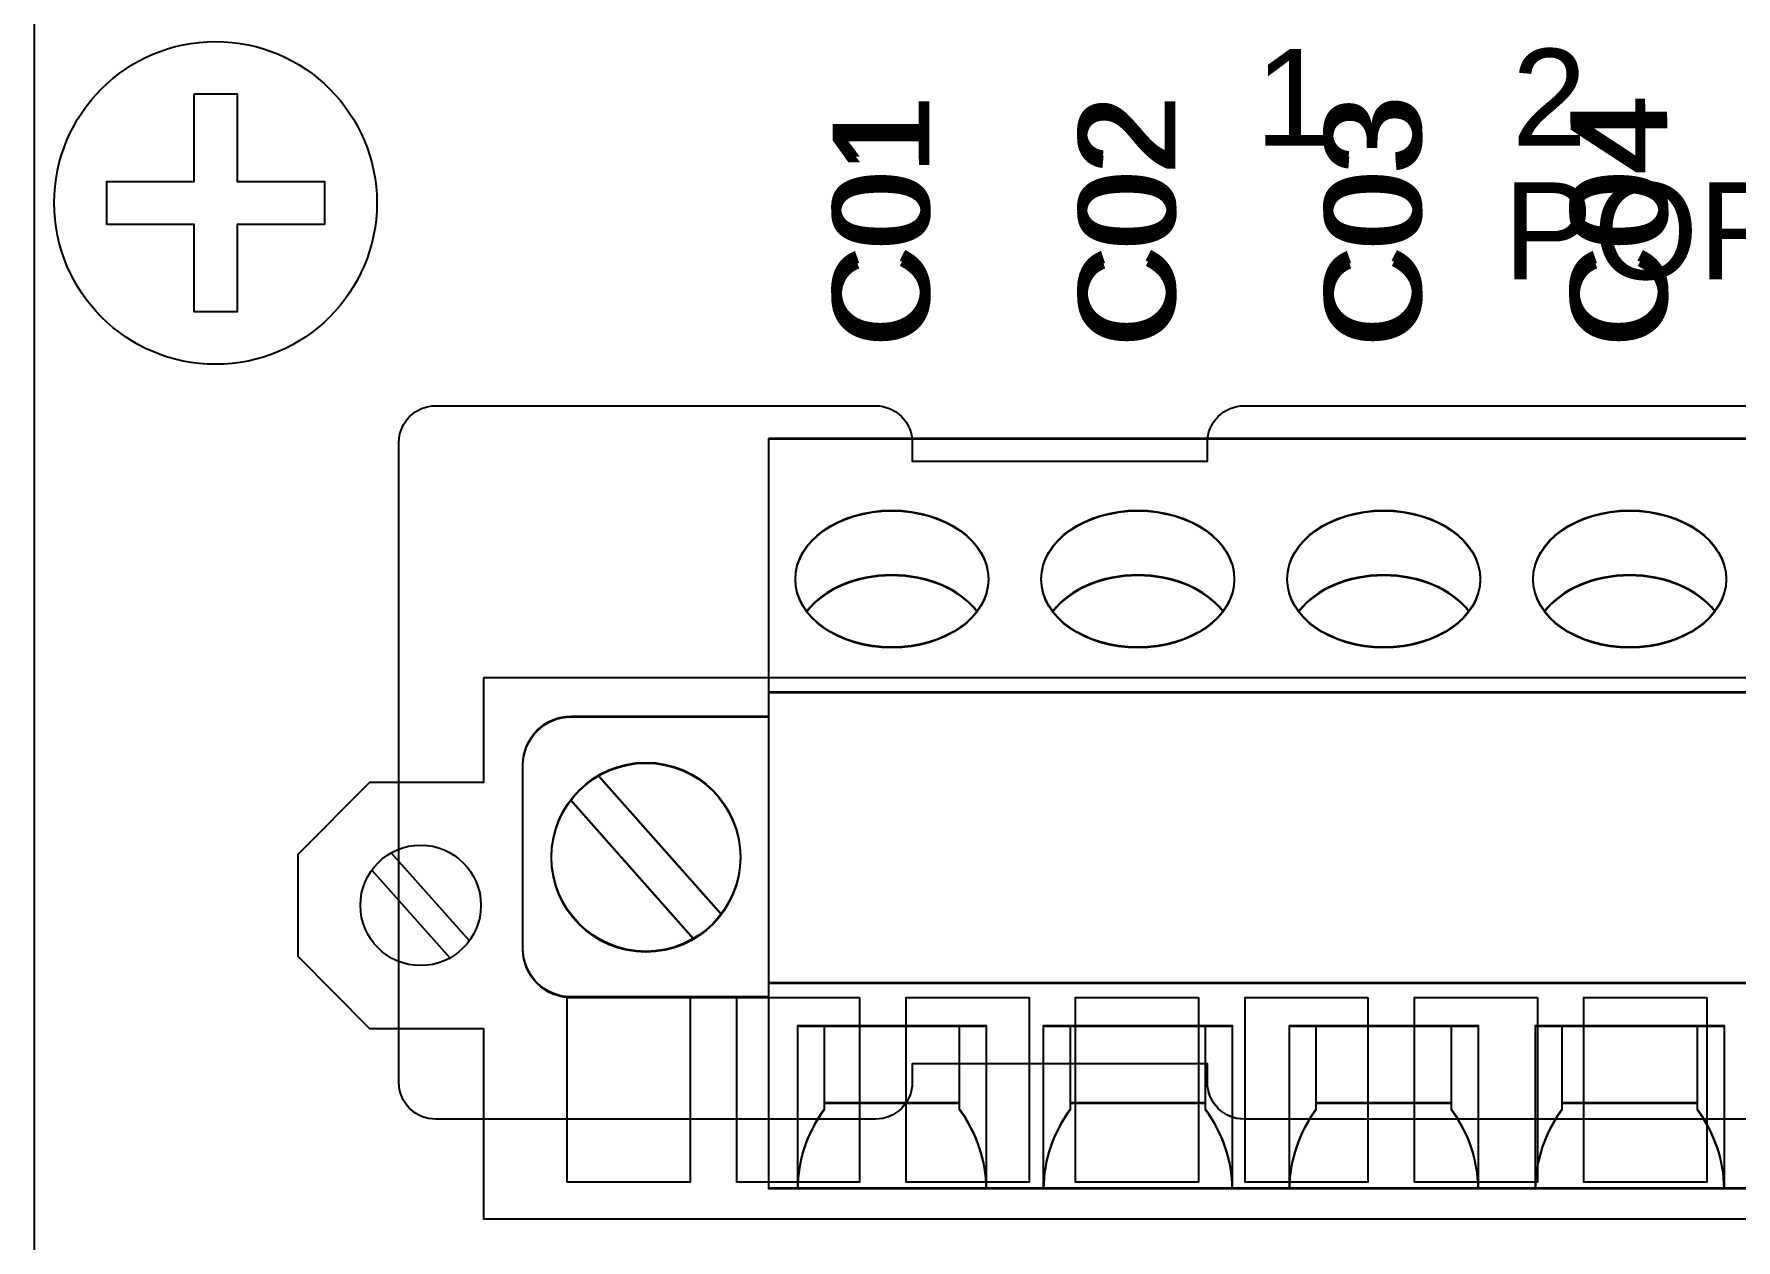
# Model space of a CAD drawing. Extents: x 0.5 to 23.7, y 0.2 to 17.2.
# Drawn here: x 17 to 18.384, y 4.67 to 5.651 of the extents above; entities that cross this region are included whole.
import ezdxf

# ---------------------------------------------------------------- set-up
doc = ezdxf.new("R2010")
doc.units = 0
doc.header["$MEASUREMENT"] = 0
for name, color, linetype in [('1_01__0-__EMPTY', 7, 'CONTINUOUS'), ('1_02__B-___3__DI___4__DO__', 7, 'CONTINUOUS'), ('1_03__1-___4__DI___4__DO__', 7, 'CONTINUOUS'), ('1_04__C-___4__DI___4__DO__', 7, 'CONTINUOUS'), ('1_05__6-___4__AI___4__AO', 7, 'CONTINUOUS'), ('1_06__A0__SERIAL_COMMUNICA', 7, 'CONTINUOUS'), ('1_07__3-___8__DI', 7, 'CONTINUOUS'), ('1_08__D-___4__DI___3__DO__', 7, 'CONTINUOUS'), ('2_01__0-__EMPTY', 7, 'CONTINUOUS'), ('2_02__B-___3__DI___4__DO__', 7, 'CONTINUOUS'), ('2_03__1-___4__DI___4__DO__', 7, 'CONTINUOUS'), ('2_04__C-___4__DI___4__DO__', 7, 'CONTINUOUS'), ('2_05__6-___4__AI____4__AO', 7, 'CONTINUOUS'), ('2_06__9-___10__RTD_INPUTS', 7, 'CONTINUOUS'), ('2_07__3-___8__DI', 7, 'CONTINUOUS'), ('2_08__D-___4__DI___3__DO__', 7, 'CONTINUOUS'), ('4_01__0-_A-__EMPTY____1__A', 7, 'CONTINUOUS'), ('4_02__B-_A-___3__DI___4__D', 7, 'CONTINUOUS'), ('4_03__1-_A-___4__DI___4__D', 7, 'CONTINUOUS'), ('4_04__C-_A-___4__DI___4__D', 7, 'CONTINUOUS'), ('4_05__6-_A-___4__AI____4__', 7, 'CONTINUOUS'), ('4_06__9-_A-___10__RTD_INPU', 7, 'CONTINUOUS'), ('4_07__3-_A-___8__DI____1__', 7, 'CONTINUOUS'), ('4_08__D-_A-___4__DI___3__D', 7, 'CONTINUOUS'), ('4_09__0-_7-__EMPTY____1__A', 7, 'CONTINUOUS'), ('4_10__B-_7-___3__DI___4__D', 7, 'CONTINUOUS'), ('4_11__1-_7-___4__DI___4__D', 7, 'CONTINUOUS'), ('4_12__C-_7-___4__DI___4__D', 7, 'CONTINUOUS'), ('4_13__6-_7-___4__AI____4__', 7, 'CONTINUOUS'), ('4_14__9-_7-___10__RTD_INPU', 7, 'CONTINUOUS'), ('4_15__3-_7-___8__DI____1__', 7, 'CONTINUOUS'), ('4_16__D-_7-___4__DI___3__D', 7, 'CONTINUOUS'), ('6_00____DWG', 7, 'CONTINUOUS')]:
    doc.layers.add(name, color=color, linetype=linetype)
doc.styles.add('ARIAL', font='arial.ttf')

msp = doc.modelspace()

# ---------------------------------------------------------------- linework, layer by layer
at = {"layer": '2_01__0-__EMPTY'}
msp.add_lwpolyline([(18.9493, 4.7687), (17.9841, 4.7687, -0.414214), (17.9542, 4.7986), (17.9542, 4.8137), (17.7142, 4.8137), (17.7142, 4.7986, -0.414214), (17.6843, 4.7687), (17.3266, 4.7687, -0.415132), (17.2967, 4.7986), (17.2967, 5.3188, -0.414214), (17.3266, 5.3487), (17.6843, 5.3487, -0.414214), (17.7142, 5.3188), (17.7142, 5.3037), (17.9542, 5.3037), (17.9542, 5.3188, -0.414214), (17.9841, 5.3487), (18.9493, 5.3487, -0.414214)], format="xyb", dxfattribs=at)
at = {"layer": '2_02__B-___3__DI___4__DO__'}
msp.add_lwpolyline([(17.5976, 5.3224), (19.1976, 5.3224), (19.1976, 4.7125), (17.5976, 4.7125)], close=True, dxfattribs=at)
for points in [[(17.5976, 5.1162), (19.1976, 5.1162)], [(17.4589, 5.0481), (17.5588, 4.9355)], [(17.5364, 4.9156), (17.4364, 5.0282)], [(19.1976, 4.8796), (17.5976, 4.8796)], [(17.6425, 4.7821), (17.7527, 4.7821)], [(17.8425, 4.7821), (17.9527, 4.7821)], [(18.0425, 4.7821), (18.1527, 4.7821)], [(18.2425, 4.7821), (18.3527, 4.7821)]]:
    msp.add_lwpolyline(points, dxfattribs=at)
for points in [[(17.5976, 4.868), (17.437, 4.868, -0.414214), (17.3976, 4.9074), (17.3976, 5.057, -0.414214), (17.437, 5.0963), (17.5976, 5.0963)], [(17.6425, 4.8449), (17.6425, 4.7765, 0.162335), (17.621, 4.7125), (17.621, 4.8449), (17.7744, 4.8449), (17.7744, 4.7125, 0.16083), (17.7527, 4.7765), (17.7527, 4.8449)], [(17.8425, 4.8449), (17.8425, 4.7765, 0.162335), (17.821, 4.7125), (17.821, 4.8449), (17.9744, 4.8449), (17.9744, 4.7125, 0.16083), (17.9527, 4.7765), (17.9527, 4.8449)], [(18.0425, 4.8449), (18.0425, 4.7765, 0.162335), (18.021, 4.7125), (18.021, 4.8449), (18.1744, 4.8449), (18.1744, 4.7125, 0.16083), (18.1527, 4.7765), (18.1527, 4.8449)], [(18.2425, 4.8449), (18.2425, 4.7765, 0.162335), (18.221, 4.7125), (18.221, 4.8449), (18.3744, 4.8449), (18.3744, 4.7125, 0.16083), (18.3527, 4.7765), (18.3527, 4.8449)]]:
    msp.add_lwpolyline(points, format="xyb", dxfattribs=at)
msp.add_circle((17.4976, 4.9819), 0.0768, dxfattribs=at)
for centre in [(17.6976, 5.208), (17.8976, 5.208), (18.0976, 5.208), (18.2976, 5.208)]:
    msp.add_ellipse(centre, major_axis=(-0.0785, 0), ratio=0.70953, dxfattribs=at)
for centre in [(17.6977, 5.1554), (17.8977, 5.1554), (18.0977, 5.1554), (18.2977, 5.1554)]:
    msp.add_ellipse(centre, major_axis=(-0.0785, 0), ratio=0.70953, start_param=3.63519, end_param=5.792431, dxfattribs=at)
at = {"layer": '2_03__1-___4__DI___4__DO__'}
msp.add_lwpolyline([(17.5976, 5.3218), (19.1976, 5.3218), (19.1976, 4.712), (17.5976, 4.712)], close=True, dxfattribs=at)
for points in [[(17.5976, 5.1156), (19.1976, 5.1156)], [(17.4589, 5.0476), (17.5588, 4.935)], [(17.5364, 4.9151), (17.4364, 5.0277)], [(19.1976, 4.879), (17.5976, 4.879)], [(17.6425, 4.7816), (17.7527, 4.7816)], [(17.8425, 4.7816), (17.9527, 4.7816)], [(18.0425, 4.7816), (18.1527, 4.7816)], [(18.2425, 4.7816), (18.3527, 4.7816)]]:
    msp.add_lwpolyline(points, dxfattribs=at)
for points in [[(17.5976, 4.8674), (17.437, 4.8674, -0.414214), (17.3976, 4.9068), (17.3976, 5.0564, -0.414214), (17.437, 5.0958), (17.5976, 5.0958)], [(17.6425, 4.8444), (17.6425, 4.776, 0.162335), (17.621, 4.712), (17.621, 4.8444), (17.7744, 4.8444), (17.7744, 4.712, 0.16083), (17.7527, 4.776), (17.7527, 4.8444)], [(17.8425, 4.8444), (17.8425, 4.776, 0.162335), (17.821, 4.712), (17.821, 4.8444), (17.9744, 4.8444), (17.9744, 4.712, 0.16083), (17.9527, 4.776), (17.9527, 4.8444)], [(18.0425, 4.8444), (18.0425, 4.776, 0.162335), (18.021, 4.712), (18.021, 4.8444), (18.1744, 4.8444), (18.1744, 4.712, 0.16083), (18.1527, 4.776), (18.1527, 4.8444)], [(18.2425, 4.8444), (18.2425, 4.776, 0.162335), (18.221, 4.712), (18.221, 4.8444), (18.3744, 4.8444), (18.3744, 4.712, 0.16083), (18.3527, 4.776), (18.3527, 4.8444)]]:
    msp.add_lwpolyline(points, format="xyb", dxfattribs=at)
msp.add_circle((17.4976, 4.9813), 0.0768, dxfattribs=at)
for centre in [(17.6976, 5.2075), (17.8976, 5.2075), (18.0976, 5.2075), (18.2976, 5.2075)]:
    msp.add_ellipse(centre, major_axis=(-0.0785, 0), ratio=0.70953, dxfattribs=at)
for centre in [(17.6977, 5.1549), (17.8977, 5.1549), (18.0977, 5.1549), (18.2977, 5.1549)]:
    msp.add_ellipse(centre, major_axis=(-0.0785, 0), ratio=0.70953, start_param=3.63519, end_param=5.792431, dxfattribs=at)
at = {"layer": '2_04__C-___4__DI___4__DO__'}
msp.add_lwpolyline([(17.5976, 5.3218), (19.1976, 5.3218), (19.1976, 4.712), (17.5976, 4.712)], close=True, dxfattribs=at)
for points in [[(17.5976, 5.1156), (19.1976, 5.1156)], [(17.4589, 5.0476), (17.5588, 4.935)], [(17.5364, 4.9151), (17.4364, 5.0277)], [(19.1976, 4.879), (17.5976, 4.879)], [(17.6425, 4.7816), (17.7527, 4.7816)], [(17.8425, 4.7816), (17.9527, 4.7816)], [(18.0425, 4.7816), (18.1527, 4.7816)], [(18.2425, 4.7816), (18.3527, 4.7816)]]:
    msp.add_lwpolyline(points, dxfattribs=at)
for points in [[(17.5976, 4.8674), (17.437, 4.8674, -0.414214), (17.3976, 4.9068), (17.3976, 5.0564, -0.414214), (17.437, 5.0958), (17.5976, 5.0958)], [(17.6425, 4.8444), (17.6425, 4.776, 0.162335), (17.621, 4.712), (17.621, 4.8444), (17.7744, 4.8444), (17.7744, 4.712, 0.16083), (17.7527, 4.776), (17.7527, 4.8444)], [(17.8425, 4.8444), (17.8425, 4.776, 0.162335), (17.821, 4.712), (17.821, 4.8444), (17.9744, 4.8444), (17.9744, 4.712, 0.16083), (17.9527, 4.776), (17.9527, 4.8444)], [(18.0425, 4.8444), (18.0425, 4.776, 0.162335), (18.021, 4.712), (18.021, 4.8444), (18.1744, 4.8444), (18.1744, 4.712, 0.16083), (18.1527, 4.776), (18.1527, 4.8444)], [(18.2425, 4.8444), (18.2425, 4.776, 0.162335), (18.221, 4.712), (18.221, 4.8444), (18.3744, 4.8444), (18.3744, 4.712, 0.16083), (18.3527, 4.776), (18.3527, 4.8444)]]:
    msp.add_lwpolyline(points, format="xyb", dxfattribs=at)
msp.add_circle((17.4976, 4.9813), 0.0768, dxfattribs=at)
for centre in [(17.6976, 5.2075), (17.8976, 5.2075), (18.0976, 5.2075), (18.2976, 5.2075)]:
    msp.add_ellipse(centre, major_axis=(-0.0785, 0), ratio=0.70953, dxfattribs=at)
for centre in [(17.6977, 5.1549), (17.8977, 5.1549), (18.0977, 5.1549), (18.2977, 5.1549)]:
    msp.add_ellipse(centre, major_axis=(-0.0785, 0), ratio=0.70953, start_param=3.63519, end_param=5.792431, dxfattribs=at)
at = {"layer": '2_05__6-___4__AI____4__AO'}
msp.add_lwpolyline([(17.5976, 5.3218), (19.1976, 5.3218), (19.1976, 4.712), (17.5976, 4.712)], close=True, dxfattribs=at)
for points in [[(17.5976, 5.1156), (19.1976, 5.1156)], [(17.4589, 5.0476), (17.5588, 4.935)], [(17.5364, 4.9151), (17.4364, 5.0277)], [(19.1976, 4.879), (17.5976, 4.879)], [(17.6425, 4.7816), (17.7527, 4.7816)], [(17.8425, 4.7816), (17.9527, 4.7816)], [(18.0425, 4.7816), (18.1527, 4.7816)], [(18.2425, 4.7816), (18.3527, 4.7816)]]:
    msp.add_lwpolyline(points, dxfattribs=at)
for points in [[(17.5976, 4.8674), (17.437, 4.8674, -0.414214), (17.3976, 4.9068), (17.3976, 5.0564, -0.414214), (17.437, 5.0958), (17.5976, 5.0958)], [(17.6425, 4.8444), (17.6425, 4.776, 0.162335), (17.621, 4.712), (17.621, 4.8444), (17.7744, 4.8444), (17.7744, 4.712, 0.16083), (17.7527, 4.776), (17.7527, 4.8444)], [(17.8425, 4.8444), (17.8425, 4.776, 0.162335), (17.821, 4.712), (17.821, 4.8444), (17.9744, 4.8444), (17.9744, 4.712, 0.16083), (17.9527, 4.776), (17.9527, 4.8444)], [(18.0425, 4.8444), (18.0425, 4.776, 0.162335), (18.021, 4.712), (18.021, 4.8444), (18.1744, 4.8444), (18.1744, 4.712, 0.16083), (18.1527, 4.776), (18.1527, 4.8444)], [(18.2425, 4.8444), (18.2425, 4.776, 0.162335), (18.221, 4.712), (18.221, 4.8444), (18.3744, 4.8444), (18.3744, 4.712, 0.16083), (18.3527, 4.776), (18.3527, 4.8444)]]:
    msp.add_lwpolyline(points, format="xyb", dxfattribs=at)
msp.add_circle((17.4976, 4.9813), 0.0768, dxfattribs=at)
for centre in [(17.6976, 5.2075), (17.8976, 5.2075), (18.0976, 5.2075), (18.2976, 5.2075)]:
    msp.add_ellipse(centre, major_axis=(-0.0785, 0), ratio=0.70953, dxfattribs=at)
for centre in [(17.6977, 5.1549), (17.8977, 5.1549), (18.0977, 5.1549), (18.2977, 5.1549)]:
    msp.add_ellipse(centre, major_axis=(-0.0785, 0), ratio=0.70953, start_param=3.63519, end_param=5.792431, dxfattribs=at)
at = {"layer": '2_06__9-___10__RTD_INPUTS'}
for points in [[(17.3654, 5.1275), (17.3654, 5.0425), (17.2729, 5.0425), (17.2144, 4.9839), (17.2144, 4.9011), (17.2729, 4.8425), (17.3654, 4.8425), (17.3654, 4.6875), (19.531, 4.6875), (19.531, 4.8425), (19.6234, 4.8425), (19.682, 4.9011), (19.682, 4.9839), (19.6234, 5.0425), (19.531, 5.0425), (19.531, 5.1275), (17.3654, 5.1275)], [(17.354, 4.9137), (17.2905, 4.9852)], [(17.2747, 4.9712), (17.3382, 4.8997)], [(17.5336, 4.8675), (17.5336, 4.7175), (17.4336, 4.7175), (17.4336, 4.8675), (17.5336, 4.8675)], [(17.6714, 4.8675), (17.6714, 4.7175), (17.5714, 4.7175), (17.5714, 4.8675), (17.6714, 4.8675)], [(17.8092, 4.8675), (17.8092, 4.7175), (17.7092, 4.7175), (17.7092, 4.8675), (17.8092, 4.8675)], [(17.947, 4.8675), (17.947, 4.7175), (17.847, 4.7175), (17.847, 4.8675), (17.947, 4.8675)], [(18.0848, 4.8675), (18.0848, 4.7175), (17.9848, 4.7175), (17.9848, 4.8675), (18.0848, 4.8675)], [(18.2226, 4.8675), (18.2226, 4.7175), (18.1226, 4.7175), (18.1226, 4.8675), (18.2226, 4.8675)], [(18.3604, 4.8675), (18.3604, 4.7175), (18.2604, 4.7175), (18.2604, 4.8675), (18.3604, 4.8675)]]:
    msp.add_lwpolyline(points, dxfattribs=at)
msp.add_circle((17.3144, 4.9425), 0.049, dxfattribs=at)
at = {"layer": '2_07__3-___8__DI'}
msp.add_lwpolyline([(17.5976, 5.3224), (19.1976, 5.3224), (19.1976, 4.7125), (17.5976, 4.7125)], close=True, dxfattribs=at)
for points in [[(17.5976, 5.1162), (19.1976, 5.1162)], [(17.4589, 5.0481), (17.5588, 4.9355)], [(17.5364, 4.9156), (17.4364, 5.0282)], [(19.1976, 4.8796), (17.5976, 4.8796)], [(17.6425, 4.7821), (17.7527, 4.7821)], [(17.8425, 4.7821), (17.9527, 4.7821)], [(18.0425, 4.7821), (18.1527, 4.7821)], [(18.2425, 4.7821), (18.3527, 4.7821)]]:
    msp.add_lwpolyline(points, dxfattribs=at)
for points in [[(17.5976, 4.868), (17.437, 4.868, -0.414214), (17.3976, 4.9074), (17.3976, 5.057, -0.414214), (17.437, 5.0963), (17.5976, 5.0963)], [(17.6425, 4.8449), (17.6425, 4.7765, 0.162335), (17.621, 4.7125), (17.621, 4.8449), (17.7744, 4.8449), (17.7744, 4.7125, 0.16083), (17.7527, 4.7765), (17.7527, 4.8449)], [(17.8425, 4.8449), (17.8425, 4.7765, 0.162335), (17.821, 4.7125), (17.821, 4.8449), (17.9744, 4.8449), (17.9744, 4.7125, 0.16083), (17.9527, 4.7765), (17.9527, 4.8449)], [(18.0425, 4.8449), (18.0425, 4.7765, 0.162335), (18.021, 4.7125), (18.021, 4.8449), (18.1744, 4.8449), (18.1744, 4.7125, 0.16083), (18.1527, 4.7765), (18.1527, 4.8449)], [(18.2425, 4.8449), (18.2425, 4.7765, 0.162335), (18.221, 4.7125), (18.221, 4.8449), (18.3744, 4.8449), (18.3744, 4.7125, 0.16083), (18.3527, 4.7765), (18.3527, 4.8449)]]:
    msp.add_lwpolyline(points, format="xyb", dxfattribs=at)
msp.add_circle((17.4976, 4.9819), 0.0768, dxfattribs=at)
for centre in [(17.6976, 5.208), (17.8976, 5.208), (18.0976, 5.208), (18.2976, 5.208)]:
    msp.add_ellipse(centre, major_axis=(-0.0785, 0), ratio=0.70953, dxfattribs=at)
for centre in [(17.6977, 5.1554), (17.8977, 5.1554), (18.0977, 5.1554), (18.2977, 5.1554)]:
    msp.add_ellipse(centre, major_axis=(-0.0785, 0), ratio=0.70953, start_param=3.63519, end_param=5.792431, dxfattribs=at)
at = {"layer": '2_08__D-___4__DI___3__DO__'}
msp.add_lwpolyline([(17.5976, 5.3218), (19.1976, 5.3218), (19.1976, 4.712), (17.5976, 4.712)], close=True, dxfattribs=at)
for points in [[(17.5976, 5.1156), (19.1976, 5.1156)], [(17.4589, 5.0476), (17.5588, 4.935)], [(17.5364, 4.9151), (17.4364, 5.0277)], [(19.1976, 4.879), (17.5976, 4.879)], [(17.6425, 4.7816), (17.7527, 4.7816)], [(17.8425, 4.7816), (17.9527, 4.7816)], [(18.0425, 4.7816), (18.1527, 4.7816)], [(18.2425, 4.7816), (18.3527, 4.7816)]]:
    msp.add_lwpolyline(points, dxfattribs=at)
for points in [[(17.5976, 4.8674), (17.437, 4.8674, -0.414214), (17.3976, 4.9068), (17.3976, 5.0564, -0.414214), (17.437, 5.0958), (17.5976, 5.0958)], [(17.6425, 4.8444), (17.6425, 4.776, 0.162335), (17.621, 4.712), (17.621, 4.8444), (17.7744, 4.8444), (17.7744, 4.712, 0.16083), (17.7527, 4.776), (17.7527, 4.8444)], [(17.8425, 4.8444), (17.8425, 4.776, 0.162335), (17.821, 4.712), (17.821, 4.8444), (17.9744, 4.8444), (17.9744, 4.712, 0.16083), (17.9527, 4.776), (17.9527, 4.8444)], [(18.0425, 4.8444), (18.0425, 4.776, 0.162335), (18.021, 4.712), (18.021, 4.8444), (18.1744, 4.8444), (18.1744, 4.712, 0.16083), (18.1527, 4.776), (18.1527, 4.8444)], [(18.2425, 4.8444), (18.2425, 4.776, 0.162335), (18.221, 4.712), (18.221, 4.8444), (18.3744, 4.8444), (18.3744, 4.712, 0.16083), (18.3527, 4.776), (18.3527, 4.8444)]]:
    msp.add_lwpolyline(points, format="xyb", dxfattribs=at)
msp.add_circle((17.4976, 4.9813), 0.0768, dxfattribs=at)
for centre in [(17.6976, 5.2075), (17.8976, 5.2075), (18.0976, 5.2075), (18.2976, 5.2075)]:
    msp.add_ellipse(centre, major_axis=(-0.0785, 0), ratio=0.70953, dxfattribs=at)
for centre in [(17.6977, 5.1549), (17.8977, 5.1549), (18.0977, 5.1549), (18.2977, 5.1549)]:
    msp.add_ellipse(centre, major_axis=(-0.0785, 0), ratio=0.70953, start_param=3.63519, end_param=5.792431, dxfattribs=at)
at = {"layer": '4_01__0-_A-__EMPTY____1__A'}
msp.add_lwpolyline([(18.9493, 4.7687), (17.9841, 4.7687, -0.414214), (17.9542, 4.7985), (17.9542, 4.8137), (17.7142, 4.8137), (17.7142, 4.7985, -0.414214), (17.6843, 4.7687), (17.3266, 4.7687, -0.415132), (17.2967, 4.7985), (17.2967, 5.3188, -0.414214), (17.3266, 5.3487), (17.6843, 5.3487, -0.414214), (17.7142, 5.3188), (17.7142, 5.3037), (17.9542, 5.3037), (17.9542, 5.3188, -0.414214), (17.9841, 5.3487), (18.9493, 5.3487, -0.414214)], format="xyb", dxfattribs=at)
at = {"layer": '4_02__B-_A-___3__DI___4__D'}
msp.add_lwpolyline([(17.5976, 5.3224), (19.1976, 5.3224), (19.1976, 4.7125), (17.5976, 4.7125)], close=True, dxfattribs=at)
for points in [[(17.5976, 5.1162), (19.1976, 5.1162)], [(17.4589, 5.0481), (17.5588, 4.9355)], [(17.5364, 4.9156), (17.4364, 5.0282)], [(19.1976, 4.8795), (17.5976, 4.8795)], [(17.6425, 4.7821), (17.7527, 4.7821)], [(17.8425, 4.7821), (17.9527, 4.7821)], [(18.0425, 4.7821), (18.1527, 4.7821)], [(18.2425, 4.7821), (18.3527, 4.7821)]]:
    msp.add_lwpolyline(points, dxfattribs=at)
for points in [[(17.5976, 4.868), (17.437, 4.868, -0.414214), (17.3976, 4.9073), (17.3976, 5.0569, -0.414214), (17.437, 5.0963), (17.5976, 5.0963)], [(17.6425, 4.8449), (17.6425, 4.7765, 0.162335), (17.621, 4.7125), (17.621, 4.8449), (17.7744, 4.8449), (17.7744, 4.7125, 0.16083), (17.7527, 4.7765), (17.7527, 4.8449)], [(17.8425, 4.8449), (17.8425, 4.7765, 0.162335), (17.821, 4.7125), (17.821, 4.8449), (17.9744, 4.8449), (17.9744, 4.7125, 0.16083), (17.9527, 4.7765), (17.9527, 4.8449)], [(18.0425, 4.8449), (18.0425, 4.7765, 0.162335), (18.021, 4.7125), (18.021, 4.8449), (18.1744, 4.8449), (18.1744, 4.7125, 0.16083), (18.1527, 4.7765), (18.1527, 4.8449)], [(18.2425, 4.8449), (18.2425, 4.7765, 0.162335), (18.221, 4.7125), (18.221, 4.8449), (18.3744, 4.8449), (18.3744, 4.7125, 0.16083), (18.3527, 4.7765), (18.3527, 4.8449)]]:
    msp.add_lwpolyline(points, format="xyb", dxfattribs=at)
msp.add_circle((17.4976, 4.9818), 0.0768, dxfattribs=at)
for centre in [(17.6976, 5.208), (17.8976, 5.208), (18.0976, 5.208), (18.2976, 5.208)]:
    msp.add_ellipse(centre, major_axis=(-0.0785, 0), ratio=0.70953, dxfattribs=at)
for centre in [(17.6977, 5.1554), (17.8977, 5.1554), (18.0977, 5.1554), (18.2977, 5.1554)]:
    msp.add_ellipse(centre, major_axis=(-0.0785, 0), ratio=0.70953, start_param=3.63519, end_param=5.792431, dxfattribs=at)
at = {"layer": '4_03__1-_A-___4__DI___4__D'}
msp.add_lwpolyline([(17.5976, 5.3224), (19.1976, 5.3224), (19.1976, 4.7125), (17.5976, 4.7125)], close=True, dxfattribs=at)
for points in [[(17.5976, 5.1162), (19.1976, 5.1162)], [(17.4589, 5.0481), (17.5588, 4.9355)], [(17.5364, 4.9156), (17.4364, 5.0282)], [(19.1976, 4.8795), (17.5976, 4.8795)], [(17.6425, 4.7821), (17.7527, 4.7821)], [(17.8425, 4.7821), (17.9527, 4.7821)], [(18.0425, 4.7821), (18.1527, 4.7821)], [(18.2425, 4.7821), (18.3527, 4.7821)]]:
    msp.add_lwpolyline(points, dxfattribs=at)
for points in [[(17.5976, 4.868), (17.437, 4.868, -0.414214), (17.3976, 4.9073), (17.3976, 5.0569, -0.414214), (17.437, 5.0963), (17.5976, 5.0963)], [(17.6425, 4.8449), (17.6425, 4.7765, 0.162335), (17.621, 4.7125), (17.621, 4.8449), (17.7744, 4.8449), (17.7744, 4.7125, 0.16083), (17.7527, 4.7765), (17.7527, 4.8449)], [(17.8425, 4.8449), (17.8425, 4.7765, 0.162335), (17.821, 4.7125), (17.821, 4.8449), (17.9744, 4.8449), (17.9744, 4.7125, 0.16083), (17.9527, 4.7765), (17.9527, 4.8449)], [(18.0425, 4.8449), (18.0425, 4.7765, 0.162335), (18.021, 4.7125), (18.021, 4.8449), (18.1744, 4.8449), (18.1744, 4.7125, 0.16083), (18.1527, 4.7765), (18.1527, 4.8449)], [(18.2425, 4.8449), (18.2425, 4.7765, 0.162335), (18.221, 4.7125), (18.221, 4.8449), (18.3744, 4.8449), (18.3744, 4.7125, 0.16083), (18.3527, 4.7765), (18.3527, 4.8449)]]:
    msp.add_lwpolyline(points, format="xyb", dxfattribs=at)
msp.add_circle((17.4976, 4.9818), 0.0768, dxfattribs=at)
for centre in [(17.6976, 5.208), (17.8976, 5.208), (18.0976, 5.208), (18.2976, 5.208)]:
    msp.add_ellipse(centre, major_axis=(-0.0785, 0), ratio=0.70953, dxfattribs=at)
for centre in [(17.6977, 5.1554), (17.8977, 5.1554), (18.0977, 5.1554), (18.2977, 5.1554)]:
    msp.add_ellipse(centre, major_axis=(-0.0785, 0), ratio=0.70953, start_param=3.63519, end_param=5.792431, dxfattribs=at)
at = {"layer": '4_04__C-_A-___4__DI___4__D'}
msp.add_lwpolyline([(17.5976, 5.3224), (19.1976, 5.3224), (19.1976, 4.7125), (17.5976, 4.7125)], close=True, dxfattribs=at)
for points in [[(17.5976, 5.1162), (19.1976, 5.1162)], [(17.4589, 5.0481), (17.5588, 4.9355)], [(17.5364, 4.9156), (17.4364, 5.0282)], [(19.1976, 4.8795), (17.5976, 4.8795)], [(17.6425, 4.7821), (17.7527, 4.7821)], [(17.8425, 4.7821), (17.9527, 4.7821)], [(18.0425, 4.7821), (18.1527, 4.7821)], [(18.2425, 4.7821), (18.3527, 4.7821)]]:
    msp.add_lwpolyline(points, dxfattribs=at)
for points in [[(17.5976, 4.868), (17.437, 4.868, -0.414214), (17.3976, 4.9073), (17.3976, 5.0569, -0.414214), (17.437, 5.0963), (17.5976, 5.0963)], [(17.6425, 4.8449), (17.6425, 4.7765, 0.162335), (17.621, 4.7125), (17.621, 4.8449), (17.7744, 4.8449), (17.7744, 4.7125, 0.16083), (17.7527, 4.7765), (17.7527, 4.8449)], [(17.8425, 4.8449), (17.8425, 4.7765, 0.162335), (17.821, 4.7125), (17.821, 4.8449), (17.9744, 4.8449), (17.9744, 4.7125, 0.16083), (17.9527, 4.7765), (17.9527, 4.8449)], [(18.0425, 4.8449), (18.0425, 4.7765, 0.162335), (18.021, 4.7125), (18.021, 4.8449), (18.1744, 4.8449), (18.1744, 4.7125, 0.16083), (18.1527, 4.7765), (18.1527, 4.8449)], [(18.2425, 4.8449), (18.2425, 4.7765, 0.162335), (18.221, 4.7125), (18.221, 4.8449), (18.3744, 4.8449), (18.3744, 4.7125, 0.16083), (18.3527, 4.7765), (18.3527, 4.8449)]]:
    msp.add_lwpolyline(points, format="xyb", dxfattribs=at)
msp.add_circle((17.4976, 4.9818), 0.0768, dxfattribs=at)
for centre in [(17.6976, 5.208), (17.8976, 5.208), (18.0976, 5.208), (18.2976, 5.208)]:
    msp.add_ellipse(centre, major_axis=(-0.0785, 0), ratio=0.70953, dxfattribs=at)
for centre in [(17.6977, 5.1554), (17.8977, 5.1554), (18.0977, 5.1554), (18.2977, 5.1554)]:
    msp.add_ellipse(centre, major_axis=(-0.0785, 0), ratio=0.70953, start_param=3.63519, end_param=5.792431, dxfattribs=at)
at = {"layer": '4_05__6-_A-___4__AI____4__'}
msp.add_lwpolyline([(17.5976, 5.3224), (19.1976, 5.3224), (19.1976, 4.7125), (17.5976, 4.7125)], close=True, dxfattribs=at)
for points in [[(17.5976, 5.1162), (19.1976, 5.1162)], [(17.4589, 5.0481), (17.5588, 4.9355)], [(17.5364, 4.9156), (17.4364, 5.0282)], [(19.1976, 4.8795), (17.5976, 4.8795)], [(17.6425, 4.7821), (17.7527, 4.7821)], [(17.8425, 4.7821), (17.9527, 4.7821)], [(18.0425, 4.7821), (18.1527, 4.7821)], [(18.2425, 4.7821), (18.3527, 4.7821)]]:
    msp.add_lwpolyline(points, dxfattribs=at)
for points in [[(17.5976, 4.868), (17.437, 4.868, -0.414214), (17.3976, 4.9073), (17.3976, 5.0569, -0.414214), (17.437, 5.0963), (17.5976, 5.0963)], [(17.6425, 4.8449), (17.6425, 4.7765, 0.162335), (17.621, 4.7125), (17.621, 4.8449), (17.7744, 4.8449), (17.7744, 4.7125, 0.16083), (17.7527, 4.7765), (17.7527, 4.8449)], [(17.8425, 4.8449), (17.8425, 4.7765, 0.162335), (17.821, 4.7125), (17.821, 4.8449), (17.9744, 4.8449), (17.9744, 4.7125, 0.16083), (17.9527, 4.7765), (17.9527, 4.8449)], [(18.0425, 4.8449), (18.0425, 4.7765, 0.162335), (18.021, 4.7125), (18.021, 4.8449), (18.1744, 4.8449), (18.1744, 4.7125, 0.16083), (18.1527, 4.7765), (18.1527, 4.8449)], [(18.2425, 4.8449), (18.2425, 4.7765, 0.162335), (18.221, 4.7125), (18.221, 4.8449), (18.3744, 4.8449), (18.3744, 4.7125, 0.16083), (18.3527, 4.7765), (18.3527, 4.8449)]]:
    msp.add_lwpolyline(points, format="xyb", dxfattribs=at)
msp.add_circle((17.4976, 4.9818), 0.0768, dxfattribs=at)
for centre in [(17.6976, 5.208), (17.8976, 5.208), (18.0976, 5.208), (18.2976, 5.208)]:
    msp.add_ellipse(centre, major_axis=(-0.0785, 0), ratio=0.70953, dxfattribs=at)
for centre in [(17.6977, 5.1554), (17.8977, 5.1554), (18.0977, 5.1554), (18.2977, 5.1554)]:
    msp.add_ellipse(centre, major_axis=(-0.0785, 0), ratio=0.70953, start_param=3.63519, end_param=5.792431, dxfattribs=at)
at = {"layer": '4_06__9-_A-___10__RTD_INPU'}
for points in [[(17.3654, 5.1275), (17.3654, 5.0425), (17.2729, 5.0425), (17.2144, 4.9839), (17.2144, 4.9011), (17.2729, 4.8425), (17.3654, 4.8425), (17.3654, 4.6875), (19.531, 4.6875), (19.531, 4.8425), (19.6234, 4.8425), (19.682, 4.9011), (19.682, 4.9839), (19.6234, 5.0425), (19.531, 5.0425), (19.531, 5.1275), (17.3654, 5.1275)], [(17.354, 4.9137), (17.2905, 4.9852)], [(17.2747, 4.9712), (17.3382, 4.8997)], [(17.5336, 4.8675), (17.5336, 4.7175), (17.4336, 4.7175), (17.4336, 4.8675), (17.5336, 4.8675)], [(17.6714, 4.8675), (17.6714, 4.7175), (17.5714, 4.7175), (17.5714, 4.8675), (17.6714, 4.8675)], [(17.8092, 4.8675), (17.8092, 4.7175), (17.7092, 4.7175), (17.7092, 4.8675), (17.8092, 4.8675)], [(17.947, 4.8675), (17.947, 4.7175), (17.847, 4.7175), (17.847, 4.8675), (17.947, 4.8675)], [(18.0848, 4.8675), (18.0848, 4.7175), (17.9848, 4.7175), (17.9848, 4.8675), (18.0848, 4.8675)], [(18.2226, 4.8675), (18.2226, 4.7175), (18.1226, 4.7175), (18.1226, 4.8675), (18.2226, 4.8675)], [(18.3604, 4.8675), (18.3604, 4.7175), (18.2604, 4.7175), (18.2604, 4.8675), (18.3604, 4.8675)]]:
    msp.add_lwpolyline(points, dxfattribs=at)
msp.add_circle((17.3144, 4.9425), 0.049, dxfattribs=at)
at = {"layer": '4_07__3-_A-___8__DI____1__'}
msp.add_lwpolyline([(17.5976, 5.3224), (19.1976, 5.3224), (19.1976, 4.7125), (17.5976, 4.7125)], close=True, dxfattribs=at)
for points in [[(17.5976, 5.1162), (19.1976, 5.1162)], [(17.4589, 5.0481), (17.5588, 4.9355)], [(17.5364, 4.9156), (17.4364, 5.0282)], [(19.1976, 4.8795), (17.5976, 4.8795)], [(17.6425, 4.7821), (17.7527, 4.7821)], [(17.8425, 4.7821), (17.9527, 4.7821)], [(18.0425, 4.7821), (18.1527, 4.7821)], [(18.2425, 4.7821), (18.3527, 4.7821)]]:
    msp.add_lwpolyline(points, dxfattribs=at)
for points in [[(17.5976, 4.868), (17.437, 4.868, -0.414214), (17.3976, 4.9073), (17.3976, 5.0569, -0.414214), (17.437, 5.0963), (17.5976, 5.0963)], [(17.6425, 4.8449), (17.6425, 4.7765, 0.162335), (17.621, 4.7125), (17.621, 4.8449), (17.7744, 4.8449), (17.7744, 4.7125, 0.16083), (17.7527, 4.7765), (17.7527, 4.8449)], [(17.8425, 4.8449), (17.8425, 4.7765, 0.162335), (17.821, 4.7125), (17.821, 4.8449), (17.9744, 4.8449), (17.9744, 4.7125, 0.16083), (17.9527, 4.7765), (17.9527, 4.8449)], [(18.0425, 4.8449), (18.0425, 4.7765, 0.162335), (18.021, 4.7125), (18.021, 4.8449), (18.1744, 4.8449), (18.1744, 4.7125, 0.16083), (18.1527, 4.7765), (18.1527, 4.8449)], [(18.2425, 4.8449), (18.2425, 4.7765, 0.162335), (18.221, 4.7125), (18.221, 4.8449), (18.3744, 4.8449), (18.3744, 4.7125, 0.16083), (18.3527, 4.7765), (18.3527, 4.8449)]]:
    msp.add_lwpolyline(points, format="xyb", dxfattribs=at)
msp.add_circle((17.4976, 4.9818), 0.0768, dxfattribs=at)
for centre in [(17.6976, 5.208), (17.8976, 5.208), (18.0976, 5.208), (18.2976, 5.208)]:
    msp.add_ellipse(centre, major_axis=(-0.0785, 0), ratio=0.70953, dxfattribs=at)
for centre in [(17.6977, 5.1554), (17.8977, 5.1554), (18.0977, 5.1554), (18.2977, 5.1554)]:
    msp.add_ellipse(centre, major_axis=(-0.0785, 0), ratio=0.70953, start_param=3.63519, end_param=5.792431, dxfattribs=at)
at = {"layer": '4_08__D-_A-___4__DI___3__D'}
msp.add_lwpolyline([(17.5976, 5.3224), (19.1976, 5.3224), (19.1976, 4.7125), (17.5976, 4.7125)], close=True, dxfattribs=at)
for points in [[(17.5976, 5.1162), (19.1976, 5.1162)], [(17.4589, 5.0481), (17.5588, 4.9355)], [(17.5364, 4.9156), (17.4364, 5.0282)], [(19.1976, 4.8795), (17.5976, 4.8795)], [(17.6425, 4.7821), (17.7527, 4.7821)], [(17.8425, 4.7821), (17.9527, 4.7821)], [(18.0425, 4.7821), (18.1527, 4.7821)], [(18.2425, 4.7821), (18.3527, 4.7821)]]:
    msp.add_lwpolyline(points, dxfattribs=at)
for points in [[(17.5976, 4.868), (17.437, 4.868, -0.414214), (17.3976, 4.9073), (17.3976, 5.0569, -0.414214), (17.437, 5.0963), (17.5976, 5.0963)], [(17.6425, 4.8449), (17.6425, 4.7765, 0.162335), (17.621, 4.7125), (17.621, 4.8449), (17.7744, 4.8449), (17.7744, 4.7125, 0.16083), (17.7527, 4.7765), (17.7527, 4.8449)], [(17.8425, 4.8449), (17.8425, 4.7765, 0.162335), (17.821, 4.7125), (17.821, 4.8449), (17.9744, 4.8449), (17.9744, 4.7125, 0.16083), (17.9527, 4.7765), (17.9527, 4.8449)], [(18.0425, 4.8449), (18.0425, 4.7765, 0.162335), (18.021, 4.7125), (18.021, 4.8449), (18.1744, 4.8449), (18.1744, 4.7125, 0.16083), (18.1527, 4.7765), (18.1527, 4.8449)], [(18.2425, 4.8449), (18.2425, 4.7765, 0.162335), (18.221, 4.7125), (18.221, 4.8449), (18.3744, 4.8449), (18.3744, 4.7125, 0.16083), (18.3527, 4.7765), (18.3527, 4.8449)]]:
    msp.add_lwpolyline(points, format="xyb", dxfattribs=at)
msp.add_circle((17.4976, 4.9818), 0.0768, dxfattribs=at)
for centre in [(17.6976, 5.208), (17.8976, 5.208), (18.0976, 5.208), (18.2976, 5.208)]:
    msp.add_ellipse(centre, major_axis=(-0.0785, 0), ratio=0.70953, dxfattribs=at)
for centre in [(17.6977, 5.1554), (17.8977, 5.1554), (18.0977, 5.1554), (18.2977, 5.1554)]:
    msp.add_ellipse(centre, major_axis=(-0.0785, 0), ratio=0.70953, start_param=3.63519, end_param=5.792431, dxfattribs=at)
at = {"layer": '4_09__0-_7-__EMPTY____1__A'}
msp.add_lwpolyline([(18.9493, 4.7687), (17.9841, 4.7687, -0.414214), (17.9542, 4.7986), (17.9542, 4.8137), (17.7142, 4.8137), (17.7142, 4.7986, -0.414214), (17.6843, 4.7687), (17.3266, 4.7687, -0.415132), (17.2967, 4.7986), (17.2967, 5.3188, -0.414214), (17.3266, 5.3487), (17.6843, 5.3487, -0.414214), (17.7142, 5.3188), (17.7142, 5.3037), (17.9542, 5.3037), (17.9542, 5.3188, -0.414214), (17.9841, 5.3487), (18.9493, 5.3487, -0.414214)], format="xyb", dxfattribs=at)
at = {"layer": '4_10__B-_7-___3__DI___4__D'}
msp.add_lwpolyline([(17.5976, 5.3224), (19.1976, 5.3224), (19.1976, 4.7125), (17.5976, 4.7125)], close=True, dxfattribs=at)
for points in [[(17.5976, 5.1162), (19.1976, 5.1162)], [(17.4589, 5.0481), (17.5588, 4.9355)], [(17.5364, 4.9156), (17.4364, 5.0282)], [(19.1976, 4.8796), (17.5976, 4.8796)], [(17.6425, 4.7821), (17.7527, 4.7821)], [(17.8425, 4.7821), (17.9527, 4.7821)], [(18.0425, 4.7821), (18.1527, 4.7821)], [(18.2425, 4.7821), (18.3527, 4.7821)]]:
    msp.add_lwpolyline(points, dxfattribs=at)
for points in [[(17.5976, 4.868), (17.437, 4.868, -0.414214), (17.3976, 4.9074), (17.3976, 5.057, -0.414214), (17.437, 5.0963), (17.5976, 5.0963)], [(17.6425, 4.8449), (17.6425, 4.7765, 0.162335), (17.621, 4.7125), (17.621, 4.8449), (17.7744, 4.8449), (17.7744, 4.7125, 0.16083), (17.7527, 4.7765), (17.7527, 4.8449)], [(17.8425, 4.8449), (17.8425, 4.7765, 0.162335), (17.821, 4.7125), (17.821, 4.8449), (17.9744, 4.8449), (17.9744, 4.7125, 0.16083), (17.9527, 4.7765), (17.9527, 4.8449)], [(18.0425, 4.8449), (18.0425, 4.7765, 0.162335), (18.021, 4.7125), (18.021, 4.8449), (18.1744, 4.8449), (18.1744, 4.7125, 0.16083), (18.1527, 4.7765), (18.1527, 4.8449)], [(18.2425, 4.8449), (18.2425, 4.7765, 0.162335), (18.221, 4.7125), (18.221, 4.8449), (18.3744, 4.8449), (18.3744, 4.7125, 0.16083), (18.3527, 4.7765), (18.3527, 4.8449)]]:
    msp.add_lwpolyline(points, format="xyb", dxfattribs=at)
msp.add_circle((17.4976, 4.9819), 0.0768, dxfattribs=at)
for centre in [(17.6976, 5.208), (17.8976, 5.208), (18.0976, 5.208), (18.2976, 5.208)]:
    msp.add_ellipse(centre, major_axis=(-0.0785, 0), ratio=0.70953, dxfattribs=at)
for centre in [(17.6977, 5.1554), (17.8977, 5.1554), (18.0977, 5.1554), (18.2977, 5.1554)]:
    msp.add_ellipse(centre, major_axis=(-0.0785, 0), ratio=0.70953, start_param=3.63519, end_param=5.792431, dxfattribs=at)
at = {"layer": '4_11__1-_7-___4__DI___4__D'}
msp.add_lwpolyline([(17.5976, 5.3224), (19.1976, 5.3224), (19.1976, 4.7125), (17.5976, 4.7125)], close=True, dxfattribs=at)
for points in [[(17.5976, 5.1162), (19.1976, 5.1162)], [(17.4589, 5.0481), (17.5588, 4.9355)], [(17.5364, 4.9156), (17.4364, 5.0282)], [(19.1976, 4.8796), (17.5976, 4.8796)], [(17.6425, 4.7821), (17.7527, 4.7821)], [(17.8425, 4.7821), (17.9527, 4.7821)], [(18.0425, 4.7821), (18.1527, 4.7821)], [(18.2425, 4.7821), (18.3527, 4.7821)]]:
    msp.add_lwpolyline(points, dxfattribs=at)
for points in [[(17.5976, 4.868), (17.437, 4.868, -0.414214), (17.3976, 4.9074), (17.3976, 5.057, -0.414214), (17.437, 5.0963), (17.5976, 5.0963)], [(17.6425, 4.8449), (17.6425, 4.7765, 0.162335), (17.621, 4.7125), (17.621, 4.8449), (17.7744, 4.8449), (17.7744, 4.7125, 0.16083), (17.7527, 4.7765), (17.7527, 4.8449)], [(17.8425, 4.8449), (17.8425, 4.7765, 0.162335), (17.821, 4.7125), (17.821, 4.8449), (17.9744, 4.8449), (17.9744, 4.7125, 0.16083), (17.9527, 4.7765), (17.9527, 4.8449)], [(18.0425, 4.8449), (18.0425, 4.7765, 0.162335), (18.021, 4.7125), (18.021, 4.8449), (18.1744, 4.8449), (18.1744, 4.7125, 0.16083), (18.1527, 4.7765), (18.1527, 4.8449)], [(18.2425, 4.8449), (18.2425, 4.7765, 0.162335), (18.221, 4.7125), (18.221, 4.8449), (18.3744, 4.8449), (18.3744, 4.7125, 0.16083), (18.3527, 4.7765), (18.3527, 4.8449)]]:
    msp.add_lwpolyline(points, format="xyb", dxfattribs=at)
msp.add_circle((17.4976, 4.9819), 0.0768, dxfattribs=at)
for centre in [(17.6976, 5.208), (17.8976, 5.208), (18.0976, 5.208), (18.2976, 5.208)]:
    msp.add_ellipse(centre, major_axis=(-0.0785, 0), ratio=0.70953, dxfattribs=at)
for centre in [(17.6977, 5.1554), (17.8977, 5.1554), (18.0977, 5.1554), (18.2977, 5.1554)]:
    msp.add_ellipse(centre, major_axis=(-0.0785, 0), ratio=0.70953, start_param=3.63519, end_param=5.792431, dxfattribs=at)
at = {"layer": '4_12__C-_7-___4__DI___4__D'}
msp.add_lwpolyline([(17.5976, 5.3224), (19.1976, 5.3224), (19.1976, 4.7125), (17.5976, 4.7125)], close=True, dxfattribs=at)
for points in [[(17.5976, 5.1162), (19.1976, 5.1162)], [(17.4589, 5.0481), (17.5588, 4.9355)], [(17.5364, 4.9156), (17.4364, 5.0282)], [(19.1976, 4.8796), (17.5976, 4.8796)], [(17.6425, 4.7821), (17.7527, 4.7821)], [(17.8425, 4.7821), (17.9527, 4.7821)], [(18.0425, 4.7821), (18.1527, 4.7821)], [(18.2425, 4.7821), (18.3527, 4.7821)]]:
    msp.add_lwpolyline(points, dxfattribs=at)
for points in [[(17.5976, 4.868), (17.437, 4.868, -0.414214), (17.3976, 4.9074), (17.3976, 5.057, -0.414214), (17.437, 5.0963), (17.5976, 5.0963)], [(17.6425, 4.8449), (17.6425, 4.7765, 0.162335), (17.621, 4.7125), (17.621, 4.8449), (17.7744, 4.8449), (17.7744, 4.7125, 0.16083), (17.7527, 4.7765), (17.7527, 4.8449)], [(17.8425, 4.8449), (17.8425, 4.7765, 0.162335), (17.821, 4.7125), (17.821, 4.8449), (17.9744, 4.8449), (17.9744, 4.7125, 0.16083), (17.9527, 4.7765), (17.9527, 4.8449)], [(18.0425, 4.8449), (18.0425, 4.7765, 0.162335), (18.021, 4.7125), (18.021, 4.8449), (18.1744, 4.8449), (18.1744, 4.7125, 0.16083), (18.1527, 4.7765), (18.1527, 4.8449)], [(18.2425, 4.8449), (18.2425, 4.7765, 0.162335), (18.221, 4.7125), (18.221, 4.8449), (18.3744, 4.8449), (18.3744, 4.7125, 0.16083), (18.3527, 4.7765), (18.3527, 4.8449)]]:
    msp.add_lwpolyline(points, format="xyb", dxfattribs=at)
msp.add_circle((17.4976, 4.9819), 0.0768, dxfattribs=at)
for centre in [(17.6976, 5.208), (17.8976, 5.208), (18.0976, 5.208), (18.2976, 5.208)]:
    msp.add_ellipse(centre, major_axis=(-0.0785, 0), ratio=0.70953, dxfattribs=at)
for centre in [(17.6977, 5.1554), (17.8977, 5.1554), (18.0977, 5.1554), (18.2977, 5.1554)]:
    msp.add_ellipse(centre, major_axis=(-0.0785, 0), ratio=0.70953, start_param=3.63519, end_param=5.792431, dxfattribs=at)
at = {"layer": '4_13__6-_7-___4__AI____4__'}
msp.add_lwpolyline([(17.5976, 5.3224), (19.1976, 5.3224), (19.1976, 4.7125), (17.5976, 4.7125)], close=True, dxfattribs=at)
for points in [[(17.5976, 5.1162), (19.1976, 5.1162)], [(17.4589, 5.0481), (17.5588, 4.9355)], [(17.5364, 4.9156), (17.4364, 5.0282)], [(19.1976, 4.8796), (17.5976, 4.8796)], [(17.6425, 4.7821), (17.7527, 4.7821)], [(17.8425, 4.7821), (17.9527, 4.7821)], [(18.0425, 4.7821), (18.1527, 4.7821)], [(18.2425, 4.7821), (18.3527, 4.7821)]]:
    msp.add_lwpolyline(points, dxfattribs=at)
for points in [[(17.5976, 4.868), (17.437, 4.868, -0.414214), (17.3976, 4.9074), (17.3976, 5.057, -0.414214), (17.437, 5.0963), (17.5976, 5.0963)], [(17.6425, 4.8449), (17.6425, 4.7765, 0.162335), (17.621, 4.7125), (17.621, 4.8449), (17.7744, 4.8449), (17.7744, 4.7125, 0.16083), (17.7527, 4.7765), (17.7527, 4.8449)], [(17.8425, 4.8449), (17.8425, 4.7765, 0.162335), (17.821, 4.7125), (17.821, 4.8449), (17.9744, 4.8449), (17.9744, 4.7125, 0.16083), (17.9527, 4.7765), (17.9527, 4.8449)], [(18.0425, 4.8449), (18.0425, 4.7765, 0.162335), (18.021, 4.7125), (18.021, 4.8449), (18.1744, 4.8449), (18.1744, 4.7125, 0.16083), (18.1527, 4.7765), (18.1527, 4.8449)], [(18.2425, 4.8449), (18.2425, 4.7765, 0.162335), (18.221, 4.7125), (18.221, 4.8449), (18.3744, 4.8449), (18.3744, 4.7125, 0.16083), (18.3527, 4.7765), (18.3527, 4.8449)]]:
    msp.add_lwpolyline(points, format="xyb", dxfattribs=at)
msp.add_circle((17.4976, 4.9819), 0.0768, dxfattribs=at)
for centre in [(17.6976, 5.208), (17.8976, 5.208), (18.0976, 5.208), (18.2976, 5.208)]:
    msp.add_ellipse(centre, major_axis=(-0.0785, 0), ratio=0.70953, dxfattribs=at)
for centre in [(17.6977, 5.1554), (17.8977, 5.1554), (18.0977, 5.1554), (18.2977, 5.1554)]:
    msp.add_ellipse(centre, major_axis=(-0.0785, 0), ratio=0.70953, start_param=3.63519, end_param=5.792431, dxfattribs=at)
at = {"layer": '4_14__9-_7-___10__RTD_INPU'}
for points in [[(17.3654, 5.1275), (17.3654, 5.0425), (17.2729, 5.0425), (17.2144, 4.9839), (17.2144, 4.9011), (17.2729, 4.8425), (17.3654, 4.8425), (17.3654, 4.6875), (19.531, 4.6875), (19.531, 4.8425), (19.6234, 4.8425), (19.682, 4.9011), (19.682, 4.9839), (19.6234, 5.0425), (19.531, 5.0425), (19.531, 5.1275), (17.3654, 5.1275)], [(17.354, 4.9137), (17.2905, 4.9852)], [(17.2747, 4.9712), (17.3382, 4.8997)], [(17.5336, 4.8675), (17.5336, 4.7175), (17.4336, 4.7175), (17.4336, 4.8675), (17.5336, 4.8675)], [(17.6714, 4.8675), (17.6714, 4.7175), (17.5714, 4.7175), (17.5714, 4.8675), (17.6714, 4.8675)], [(17.8092, 4.8675), (17.8092, 4.7175), (17.7092, 4.7175), (17.7092, 4.8675), (17.8092, 4.8675)], [(17.947, 4.8675), (17.947, 4.7175), (17.847, 4.7175), (17.847, 4.8675), (17.947, 4.8675)], [(18.0848, 4.8675), (18.0848, 4.7175), (17.9848, 4.7175), (17.9848, 4.8675), (18.0848, 4.8675)], [(18.2226, 4.8675), (18.2226, 4.7175), (18.1226, 4.7175), (18.1226, 4.8675), (18.2226, 4.8675)], [(18.3604, 4.8675), (18.3604, 4.7175), (18.2604, 4.7175), (18.2604, 4.8675), (18.3604, 4.8675)]]:
    msp.add_lwpolyline(points, dxfattribs=at)
msp.add_circle((17.3144, 4.9425), 0.049, dxfattribs=at)
at = {"layer": '4_15__3-_7-___8__DI____1__'}
msp.add_lwpolyline([(17.5976, 5.3224), (19.1976, 5.3224), (19.1976, 4.7125), (17.5976, 4.7125)], close=True, dxfattribs=at)
for points in [[(17.5976, 5.1162), (19.1976, 5.1162)], [(17.4589, 5.0481), (17.5588, 4.9355)], [(17.5364, 4.9156), (17.4364, 5.0282)], [(19.1976, 4.8795), (17.5976, 4.8795)], [(17.6425, 4.7821), (17.7527, 4.7821)], [(17.8425, 4.7821), (17.9527, 4.7821)], [(18.0425, 4.7821), (18.1527, 4.7821)], [(18.2425, 4.7821), (18.3527, 4.7821)]]:
    msp.add_lwpolyline(points, dxfattribs=at)
for points in [[(17.5976, 4.868), (17.437, 4.868, -0.414214), (17.3976, 4.9073), (17.3976, 5.0569, -0.414214), (17.437, 5.0963), (17.5976, 5.0963)], [(17.6425, 4.8449), (17.6425, 4.7765, 0.162335), (17.621, 4.7125), (17.621, 4.8449), (17.7744, 4.8449), (17.7744, 4.7125, 0.16083), (17.7527, 4.7765), (17.7527, 4.8449)], [(17.8425, 4.8449), (17.8425, 4.7765, 0.162335), (17.821, 4.7125), (17.821, 4.8449), (17.9744, 4.8449), (17.9744, 4.7125, 0.16083), (17.9527, 4.7765), (17.9527, 4.8449)], [(18.0425, 4.8449), (18.0425, 4.7765, 0.162335), (18.021, 4.7125), (18.021, 4.8449), (18.1744, 4.8449), (18.1744, 4.7125, 0.16083), (18.1527, 4.7765), (18.1527, 4.8449)], [(18.2425, 4.8449), (18.2425, 4.7765, 0.162335), (18.221, 4.7125), (18.221, 4.8449), (18.3744, 4.8449), (18.3744, 4.7125, 0.16083), (18.3527, 4.7765), (18.3527, 4.8449)]]:
    msp.add_lwpolyline(points, format="xyb", dxfattribs=at)
msp.add_circle((17.4976, 4.9818), 0.0768, dxfattribs=at)
for centre in [(17.6976, 5.208), (17.8976, 5.208), (18.0976, 5.208), (18.2976, 5.208)]:
    msp.add_ellipse(centre, major_axis=(-0.0785, 0), ratio=0.70953, dxfattribs=at)
for centre in [(17.6977, 5.1554), (17.8977, 5.1554), (18.0977, 5.1554), (18.2977, 5.1554)]:
    msp.add_ellipse(centre, major_axis=(-0.0785, 0), ratio=0.70953, start_param=3.63519, end_param=5.792431, dxfattribs=at)
at = {"layer": '4_16__D-_7-___4__DI___3__D'}
msp.add_lwpolyline([(17.5976, 5.3224), (19.1976, 5.3224), (19.1976, 4.7125), (17.5976, 4.7125)], close=True, dxfattribs=at)
for points in [[(17.5976, 5.1162), (19.1976, 5.1162)], [(17.4589, 5.0481), (17.5588, 4.9355)], [(17.5364, 4.9156), (17.4364, 5.0282)], [(19.1976, 4.8796), (17.5976, 4.8796)], [(17.6425, 4.7821), (17.7527, 4.7821)], [(17.8425, 4.7821), (17.9527, 4.7821)], [(18.0425, 4.7821), (18.1527, 4.7821)], [(18.2425, 4.7821), (18.3527, 4.7821)]]:
    msp.add_lwpolyline(points, dxfattribs=at)
for points in [[(17.5976, 4.868), (17.437, 4.868, -0.414214), (17.3976, 4.9074), (17.3976, 5.057, -0.414214), (17.437, 5.0963), (17.5976, 5.0963)], [(17.6425, 4.8449), (17.6425, 4.7765, 0.162335), (17.621, 4.7125), (17.621, 4.8449), (17.7744, 4.8449), (17.7744, 4.7125, 0.16083), (17.7527, 4.7765), (17.7527, 4.8449)], [(17.8425, 4.8449), (17.8425, 4.7765, 0.162335), (17.821, 4.7125), (17.821, 4.8449), (17.9744, 4.8449), (17.9744, 4.7125, 0.16083), (17.9527, 4.7765), (17.9527, 4.8449)], [(18.0425, 4.8449), (18.0425, 4.7765, 0.162335), (18.021, 4.7125), (18.021, 4.8449), (18.1744, 4.8449), (18.1744, 4.7125, 0.16083), (18.1527, 4.7765), (18.1527, 4.8449)], [(18.2425, 4.8449), (18.2425, 4.7765, 0.162335), (18.221, 4.7125), (18.221, 4.8449), (18.3744, 4.8449), (18.3744, 4.7125, 0.16083), (18.3527, 4.7765), (18.3527, 4.8449)]]:
    msp.add_lwpolyline(points, format="xyb", dxfattribs=at)
msp.add_circle((17.4976, 4.9819), 0.0768, dxfattribs=at)
for centre in [(17.6976, 5.208), (17.8976, 5.208), (18.0976, 5.208), (18.2976, 5.208)]:
    msp.add_ellipse(centre, major_axis=(-0.0785, 0), ratio=0.70953, dxfattribs=at)
for centre in [(17.6977, 5.1554), (17.8977, 5.1554), (18.0977, 5.1554), (18.2977, 5.1554)]:
    msp.add_ellipse(centre, major_axis=(-0.0785, 0), ratio=0.70953, start_param=3.63519, end_param=5.792431, dxfattribs=at)
at = {"layer": '6_00____DWG'}
msp.add_lwpolyline([(22.1083, 1.9504), (22.1083, 2.0389, -0.414214), (22.2264, 2.1571), (22.3149, 2.1571, 0.414214), (22.3937, 2.2358), (22.3937, 8.7909, 0.414214), (22.3149, 8.8697), (22.2264, 8.8697, -0.414214), (22.1083, 8.9878), (22.1083, 9.0763, 0.414214), (22.0295, 9.1551), (17.3642, 9.1551, 0.414214), (17.2854, 9.0763), (17.2854, 8.9878, -0.414214), (17.1673, 8.8697), (17.0787, 8.8697, 0.414214), (17, 8.7909), (17, 2.2358, 0.414214), (17.0787, 2.1571), (17.1673, 2.1571, -0.414214), (17.2854, 2.0389), (17.2854, 1.9504, 0.414214), (17.3642, 1.8716), (22.0295, 1.8716, 0.414214)], format="xyb", close=True, dxfattribs=at)
msp.add_lwpolyline([(17.1301, 5.6022), (17.1651, 5.6022), (17.1651, 5.5311), (17.2362, 5.5311), (17.2362, 5.4961), (17.1651, 5.4961), (17.1651, 5.425), (17.1301, 5.425), (17.1301, 5.4961), (17.0591, 5.4961), (17.0591, 5.5311), (17.1301, 5.5311)], close=True, dxfattribs=at)
msp.add_circle((17.1476, 5.5136), 0.1312, dxfattribs=at)

# ---------------------------------------------------------------- texts
at = {"layer": '1_01__0-__EMPTY', "style": 'ARIAL'}
for s, p in [('C01', (17.728, 5.4001)), ('C02', (17.928, 5.4001)), ('C03', (18.128, 5.4001)), ('C04', (18.328, 5.4001))]:
    msp.add_text(s, height=0.07867, rotation=90, dxfattribs=at).set_placement(p)
at = {"layer": '1_02__B-___3__DI___4__DO__', "style": 'ARIAL'}
for s, p in [('C01', (17.7281, 5.3956)), ('C02', (17.9281, 5.3956)), ('C03', (18.1282, 5.3956)), ('C04', (18.3282, 5.3956))]:
    msp.add_text(s, height=0.07867, rotation=90, dxfattribs=at).set_placement(p)
at = {"layer": '1_03__1-___4__DI___4__DO__', "style": 'ARIAL'}
for s, p in [('C01', (17.7281, 5.3956)), ('C02', (17.9281, 5.3956)), ('C03', (18.1282, 5.3956)), ('C04', (18.3282, 5.3956))]:
    msp.add_text(s, height=0.07867, rotation=90, dxfattribs=at).set_placement(p)
at = {"layer": '1_04__C-___4__DI___4__DO__', "style": 'ARIAL'}
for s, p in [('C01', (17.7281, 5.3956)), ('C02', (17.9281, 5.3956)), ('C03', (18.1282, 5.3956)), ('C04', (18.3282, 5.3956))]:
    msp.add_text(s, height=0.07867, rotation=90, dxfattribs=at).set_placement(p)
at = {"layer": '1_05__6-___4__AI___4__AO', "style": 'ARIAL'}
for s, p in [('C01', (17.7281, 5.3956)), ('C02', (17.9281, 5.3956)), ('C03', (18.1282, 5.3956)), ('C04', (18.3282, 5.3956))]:
    msp.add_text(s, height=0.07867, rotation=90, dxfattribs=at).set_placement(p)
at = {"layer": '1_06__A0__SERIAL_COMMUNICA', "style": 'ARIAL'}
for s, height, p in [('1', 0.0787, (17.993, 5.5602)), ('2', 0.0787, (18.2017, 5.5602)), ('PORT 4A', 0.07867, (18.1947, 5.4516))]:
    msp.add_text(s, height=height, dxfattribs=at).set_placement(p)
at = {"layer": '1_07__3-___8__DI', "style": 'ARIAL'}
for s, p in [('C01', (17.7281, 5.3956)), ('C02', (17.9281, 5.3956)), ('C03', (18.1282, 5.3956)), ('C04', (18.3282, 5.3956))]:
    msp.add_text(s, height=0.07867, rotation=90, dxfattribs=at).set_placement(p)
at = {"layer": '1_08__D-___4__DI___3__DO__', "style": 'ARIAL'}
for s, p in [('C01', (17.7281, 5.3956)), ('C02', (17.9281, 5.3956)), ('C03', (18.1282, 5.3956)), ('C04', (18.3282, 5.3956))]:
    msp.add_text(s, height=0.07867, rotation=90, dxfattribs=at).set_placement(p)

doc.saveas('drawing.dxf')
